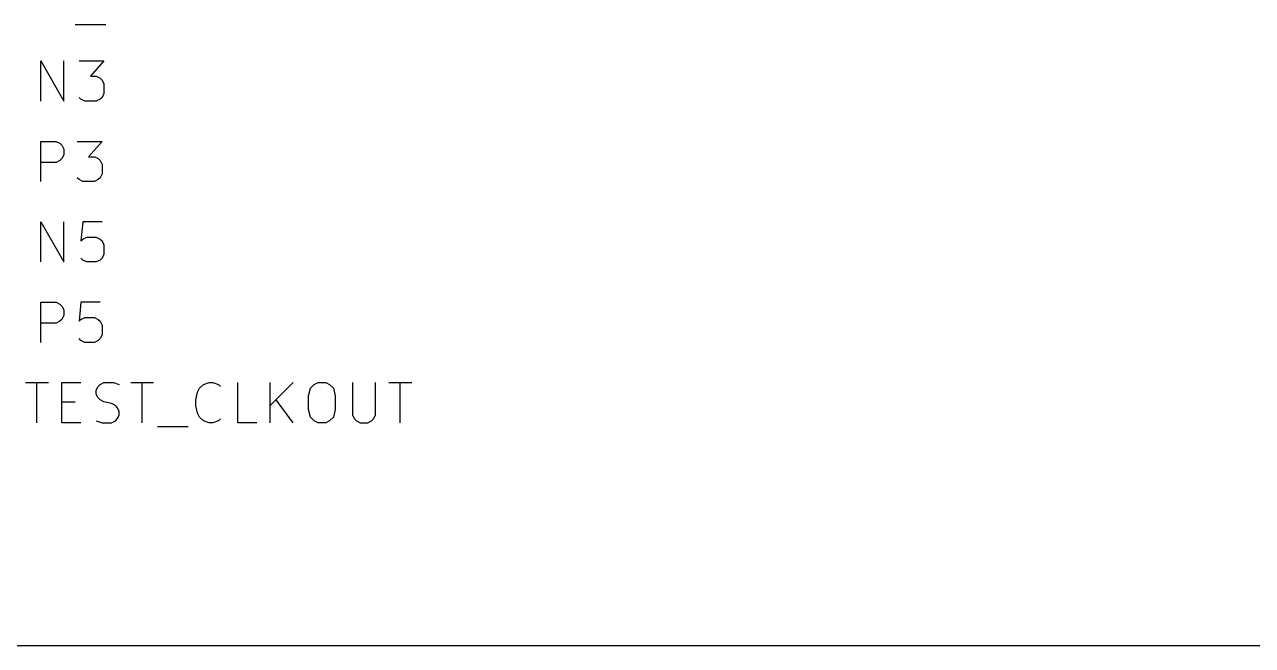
# Model space of a CAD drawing. Header units: millimetres. Extents: x 3 to 201, y -195 to -4.
# Drawn here: x 61.68 to 100.51, y -147.32 to -127.71 of the extents above; entities that cross this region are included whole.
import ezdxf

# ---------------------------------------------------------------- set-up
doc = ezdxf.new("R2010")
doc.units = ezdxf.units.MM
doc.layers.add('GREENSIXTYFIVE', color=129, linetype='CONTINUOUS')
doc.layers.add('RED', color=14, linetype='CONTINUOUS')

msp = doc.modelspace()

# ---------------------------------------------------------------- linework, layer by layer
at = {"layer": 'GREENSIXTYFIVE', "linetype": 'CONTINUOUS'}
for p, q in [((63.2823, -127.7085), (64.2499, -127.7085)), ((62.1936, -130.1275), (62.1936, -128.8575)), ((62.1936, -128.8575), (62.9193, -130.1275)), ((62.9193, -130.1275), (62.9193, -128.8575)), ((63.4032, -128.8575), (64.1894, -128.8575)), ((64.1894, -128.8575), (63.766, -129.3413)), ((63.766, -129.3413), (63.9475, -129.3413)), ((63.9475, -129.3413), (64.0684, -129.4018)), ((64.0684, -129.4018), (64.1289, -129.4623)), ((64.1289, -129.4623), (64.1894, -129.5832)), ((64.1894, -129.5832), (64.1894, -129.8856)), ((63.4637, -130.0671), (63.4032, -130.0066)), ((63.5846, -130.1275), (63.4637, -130.0671)), ((64.0684, -130.0671), (63.9475, -130.1275)), ((64.1289, -130.0066), (64.0684, -130.0671)), ((64.1894, -129.8856), (64.1289, -130.0066)), ((63.9475, -130.1275), (63.5846, -130.1275)), ((62.1936, -132.6675), (62.1936, -131.3975)), ((62.1936, -131.3975), (62.6774, -131.3975)), ((62.6774, -131.3975), (62.7984, -131.458)), ((62.7984, -131.458), (62.8589, -131.5185)), ((62.8589, -131.5185), (62.9193, -131.6394)), ((62.9193, -131.6394), (62.9193, -131.8209)), ((63.3427, -131.3975), (64.1289, -131.3975)), ((64.1289, -131.3975), (63.7055, -131.8813)), ((62.7984, -132.0023), (62.6774, -132.0628)), ((62.8589, -131.9418), (62.7984, -132.0023)), ((62.9193, -131.8209), (62.8589, -131.9418)), ((63.7055, -131.8813), (63.887, -131.8813)), ((63.887, -131.8813), (64.0079, -131.9418)), ((64.0079, -131.9418), (64.0684, -132.0023)), ((64.0684, -132.0023), (64.1289, -132.1232)), ((62.6774, -132.0628), (62.1936, -132.0628)), ((64.1289, -132.1232), (64.1289, -132.4256)), ((63.4032, -132.6071), (63.3427, -132.5466)), ((63.5241, -132.6675), (63.4032, -132.6071)), ((63.887, -132.6675), (63.5241, -132.6675)), ((64.0079, -132.6071), (63.887, -132.6675)), ((64.0684, -132.5466), (64.0079, -132.6071)), ((64.1289, -132.4256), (64.0684, -132.5466)), ((62.1936, -135.2075), (62.1936, -133.9375)), ((62.1936, -133.9375), (62.9193, -135.2075)), ((62.9193, -135.2075), (62.9193, -133.9375)), ((63.5241, -133.9375), (63.4637, -134.5423)), ((64.1289, -133.9375), (63.5241, -133.9375)), ((63.4637, -134.5423), (63.5241, -134.4818)), ((63.5241, -134.4818), (63.6451, -134.4213)), ((63.6451, -134.4213), (63.9475, -134.4213)), ((63.9475, -134.4213), (64.0684, -134.4818)), ((64.0684, -134.4818), (64.1289, -134.5423)), ((64.1289, -134.5423), (64.1894, -134.6632)), ((64.1894, -134.6632), (64.1894, -134.9656)), ((63.5241, -135.1471), (63.4637, -135.0866)), ((64.1289, -135.0866), (64.0684, -135.1471)), ((64.1894, -134.9656), (64.1289, -135.0866)), ((63.6451, -135.2075), (63.5241, -135.1471)), ((63.9475, -135.2075), (63.6451, -135.2075)), ((64.0684, -135.1471), (63.9475, -135.2075)), ((62.1936, -137.7475), (62.1936, -136.4775)), ((62.1936, -136.4775), (62.6774, -136.4775)), ((62.6774, -136.4775), (62.7984, -136.538)), ((62.7984, -136.538), (62.8589, -136.5985)), ((62.8589, -136.5985), (62.9193, -136.7194)), ((63.4636, -136.4775), (63.4032, -137.0823)), ((64.0684, -136.4775), (63.4636, -136.4775)), ((62.8589, -137.0218), (62.7984, -137.0823)), ((62.9193, -136.9009), (62.8589, -137.0218)), ((62.9193, -136.7194), (62.9193, -136.9009)), ((63.4032, -137.0823), (63.4636, -137.0218)), ((63.4636, -137.0218), (63.5846, -136.9613)), ((63.5846, -136.9613), (63.887, -136.9613)), ((63.887, -136.9613), (64.0079, -137.0218)), ((64.0079, -137.0218), (64.0684, -137.0823)), ((62.6774, -137.1428), (62.1936, -137.1428)), ((62.7984, -137.0823), (62.6774, -137.1428)), ((64.0684, -137.0823), (64.1289, -137.2032)), ((64.1289, -137.2032), (64.1289, -137.5056)), ((63.4636, -137.6871), (63.4032, -137.6266)), ((63.5846, -137.7475), (63.4636, -137.6871)), ((63.887, -137.7475), (63.5846, -137.7475)), ((64.0079, -137.6871), (63.887, -137.7475)), ((64.0684, -137.6266), (64.0079, -137.6871)), ((64.1289, -137.5056), (64.0684, -137.6266)), ((61.7099, -139.0175), (62.4356, -139.0175)), ((62.0728, -140.2875), (62.0728, -139.0175)), ((62.8589, -140.2875), (62.8589, -139.0175)), ((62.8589, -139.0175), (63.4637, -139.0175)), ((64.0684, -139.078), (64.1894, -139.0175)), ((64.1894, -139.0175), (64.4917, -139.0175)), ((64.4917, -139.0175), (64.6732, -139.078)), ((65.036, -139.0175), (65.7617, -139.0175)), ((65.3989, -140.2875), (65.3989, -139.0175)), ((67.3341, -139.078), (67.5155, -139.0175)), ((67.5155, -139.0175), (67.6364, -139.0175)), ((67.6364, -139.0175), (67.8179, -139.078)), ((68.4226, -140.2875), (68.4226, -139.0175)), ((69.4507, -140.2875), (69.4507, -139.0175)), ((70.1764, -139.0175), (69.4507, -139.7432)), ((70.8417, -139.078), (70.9626, -139.0175)), ((70.9626, -139.0175), (71.2045, -139.0175)), ((71.2045, -139.0175), (71.3255, -139.078)), ((72.0512, -139.0175), (72.0512, -140.0456)), ((72.7769, -140.0456), (72.7769, -139.0175)), ((73.2003, -139.0175), (73.926, -139.0175)), ((73.5632, -140.2875), (73.5632, -139.0175)), ((63.9475, -139.2594), (64.0079, -139.1385)), ((63.9475, -139.3804), (63.9475, -139.2594)), ((64.0079, -139.5013), (63.9475, -139.3804)), ((64.0079, -139.1385), (64.0684, -139.078)), ((67.0922, -139.5618), (67.1526, -139.3199)), ((67.1526, -139.3199), (67.2131, -139.199)), ((67.2131, -139.199), (67.3341, -139.078)), ((67.8179, -139.078), (67.8783, -139.1385)), ((70.6603, -139.4409), (70.7207, -139.199)), ((70.7207, -139.199), (70.8417, -139.078)), ((71.3255, -139.078), (71.4464, -139.199)), ((71.4464, -139.199), (71.5069, -139.4409)), ((62.8589, -139.6223), (63.2823, -139.6223)), ((64.0684, -139.5618), (64.0079, -139.5013)), ((64.1894, -139.6223), (64.0684, -139.5618)), ((64.4313, -139.6828), (64.1894, -139.6223)), ((64.5522, -139.7432), (64.4313, -139.6828)), ((64.6127, -139.8037), (64.5522, -139.7432)), ((67.0922, -139.7432), (67.0922, -139.5618)), ((67.1526, -139.9851), (67.0922, -139.7432)), ((70.1764, -140.2875), (69.6322, -139.5618)), ((70.6603, -139.8642), (70.6603, -139.4409)), ((71.5069, -139.4409), (71.5069, -139.8642)), ((64.5522, -140.2271), (64.6127, -140.1666)), ((64.6732, -139.9247), (64.6127, -139.8037)), ((64.6127, -140.1666), (64.6732, -140.0456)), ((64.6732, -140.0456), (64.6732, -139.9247)), ((67.2131, -140.1061), (67.1526, -139.9851)), ((67.3341, -140.2271), (67.2131, -140.1061)), ((67.8783, -140.1666), (67.8179, -140.2271)), ((70.7207, -140.1061), (70.6603, -139.8642)), ((70.8417, -140.2271), (70.7207, -140.1061)), ((71.4464, -140.1061), (71.3255, -140.2271)), ((71.5069, -139.8642), (71.4464, -140.1061)), ((72.0512, -140.0456), (72.1117, -140.1666)), ((72.1117, -140.1666), (72.1722, -140.2271)), ((72.656, -140.2271), (72.7165, -140.1666)), ((72.7165, -140.1666), (72.7769, -140.0456)), ((63.4637, -140.2875), (62.8589, -140.2875)), ((63.9475, -140.2271), (64.1289, -140.2875)), ((64.1289, -140.2875), (64.4313, -140.2875)), ((64.4313, -140.2875), (64.5522, -140.2271)), ((65.8827, -140.4085), (66.8503, -140.4085)), ((67.5155, -140.2875), (67.3341, -140.2271)), ((67.6364, -140.2875), (67.5155, -140.2875)), ((67.8179, -140.2271), (67.6364, -140.2875)), ((69.0274, -140.2875), (68.4226, -140.2875)), ((70.9626, -140.2875), (70.8417, -140.2271)), ((71.2045, -140.2875), (70.9626, -140.2875)), ((71.3255, -140.2271), (71.2045, -140.2875)), ((72.1722, -140.2271), (72.2931, -140.2875)), ((72.2931, -140.2875), (72.535, -140.2875)), ((72.535, -140.2875), (72.656, -140.2271))]:
    msp.add_line(p, q, dxfattribs=at)
at = {"layer": 'RED', "linetype": 'CONTINUOUS'}
msp.add_line((50.8, -147.32), (157.48, -147.32), dxfattribs=at)

doc.saveas('drawing.dxf')
